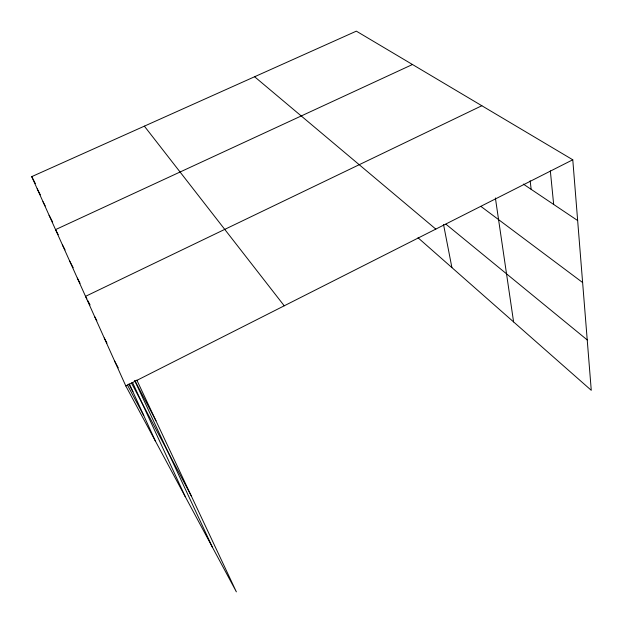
<?xml version="1.0" encoding="UTF-8"?>
<svg xmlns="http://www.w3.org/2000/svg" width="623" height="623" viewBox="0 0 623 623"><rect width="100%" height="100%" fill="white"/><g stroke="black" fill="none" stroke-linecap="round" stroke-linejoin="round"><path stroke-width="0.93" d="M136.819 380.046L236.366 591.85L125.815 385.972L572.778 159.784L591.266 390.31L418.017 237.76M481.836 105.731L85.53 296.346L86.901 298.915M412.473 64.512L55.548 229.614L58.227 234.723M125.815 385.972L31.734 176.628L356.34 31.15L572.778 159.784M523.32 184.081L577.653 220.542M480.901 206.392L582.622 282.523M445.959 224.21L587.232 339.932M254.597 76.746L435.804 229.1M144.372 126.15L284.236 305.807M114.624 361.067L118.269 367.882M127.372 384.897L143.757 415.541M104.236 337.954L106.961 343.071M128.805 384.056L132.901 391.735M87.804 300.629L90.078 304.92M131.391 382.88L191.23 495.815M94.564 316.429L96.838 320.705M69.628 260.951L73.203 267.734M77.33 278.092L80.056 283.247M134.872 380.63L155.968 420.782M62.378 244.823L65.057 249.916M42.995 201.688L45.23 205.964M49.092 215.262L52.675 222.092M31.734 176.628L35.324 183.52M37.209 188.831L40.355 194.835M134.747 380.676L212.607 547.601M132.606 382.662L185.257 496.663M129.389 384.041L155.407 441.084M443.553 224.599L451.901 267.594M495.386 197.966L513.593 321.912M530.157 180.732L531.162 189.337M550.335 170.842L553.668 204.445"/></g></svg>
